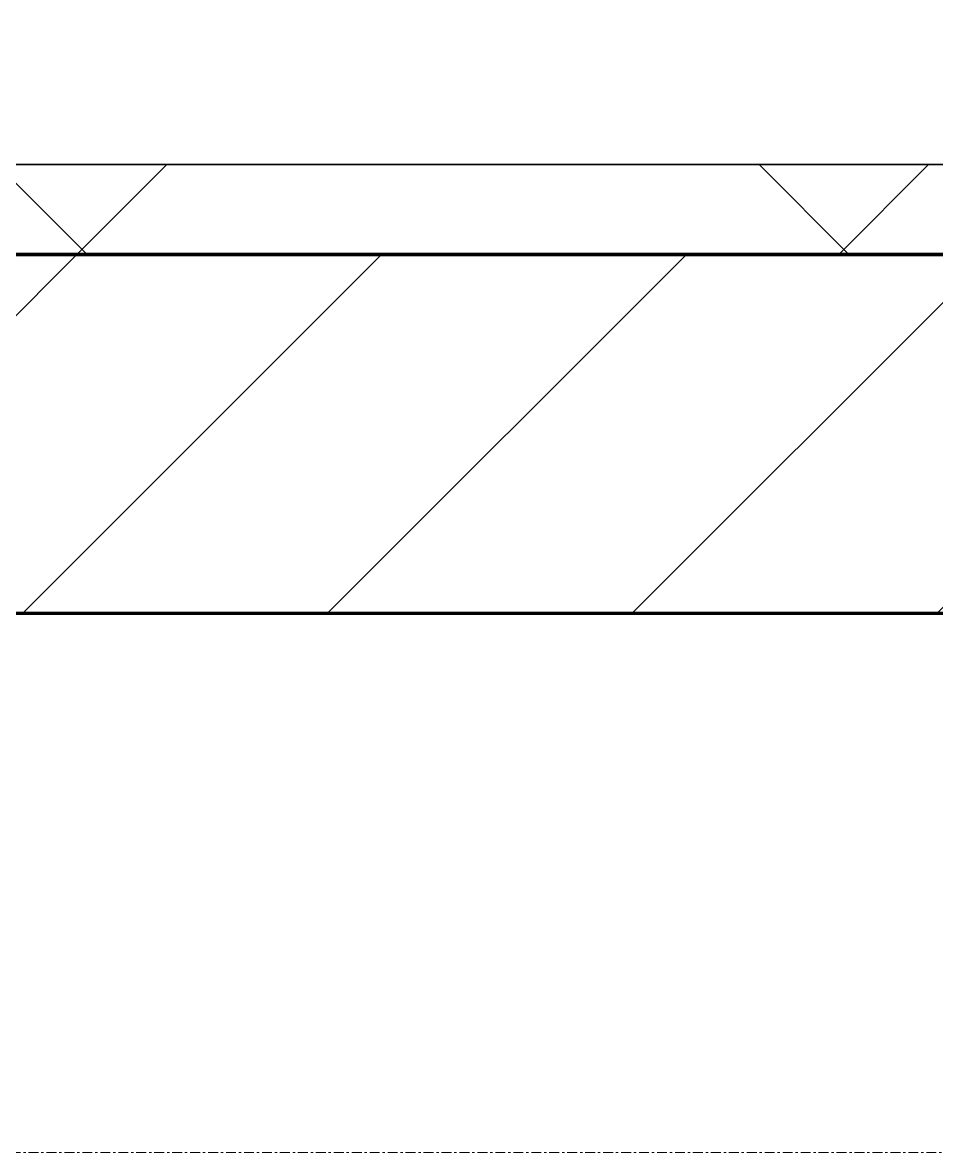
# Model space of a CAD drawing. Header units: millimetres. Extents: x -794334 to -714814, y -17806 to 22403.
# Drawn here: x -789588 to -789079, y -4321 to -3692 of the extents above; entities that cross this region are included whole.
import ezdxf
from ezdxf.xclip import XClip

# ---------------------------------------------------------------- set-up
doc = ezdxf.new("R2010")
doc.units = ezdxf.units.MM
doc.header["$XCLIPFRAME"] = 0
doc.linetypes.add('DPA_Grid _ Level 100', pattern=[10, 5.5, -1.6, 1.3, -1.6])
for name, color, linetype, lineweight in [('A-GLAZ-CURT', 2, 'Continuous', 9), ('A-WALL', 5, 'Continuous', 35), ('A-WALL-FNSH', 2, 'Continuous', 35), ('A-WALL-PATT', 1, 'Continuous', 35), ('S-GRID', 251, 'Continuous', 9), ('WALL-E', 2, 'Continuous', 35)]:
    doc.layers.add(name, color=color, linetype=linetype, lineweight=lineweight)
doc.layers.add('A11_ALU.SOLID SHEET', color=2, linetype='Continuous')

# ---------------------------------------------------------------- blocks, each defined once
blk = doc.blocks.new('*U804')
at = {"layer": 'S-GRID', "linetype": 'DPA_Grid _ Level 100'}
blk.add_line((57942.91, -7900), (-14128.88, -7900), dxfattribs=at)
blk = doc.blocks.new('PPLS-PP19_Custom Tile Pattern - Custom Tile Pattern-V39-4252-01 ENLARGED CONCOURSE LEVEL - REFLECTED CEILING PLAN - SHEET 3')
at = {"layer": 'A-GLAZ-CURT'}
for p, q in [((-300, 0), (300, 0)), ((300, 0), (-300, 0)), ((195.99, 0), (213.31, 0)), ((213.31, 0), (195.99, 0)), ((230.06, 0), (300, 0)), ((-300, -50), (300, -50)), ((300, -50), (-300, -50))]:
    blk.add_line(p, q, dxfattribs=at)
for points, knots in [([(-15.19, 0), (-13.07, 0), (7.48, 0), (42.82, 0), (88.72, 0), (120.63, 0), (138.28, 0), (138.53, 0)], [-461.142613, -461.142613, -461.142613, -461.142613, -429.606584, -390.253598, -346.313304, -291.370682, -290.5735, -290.5735, -290.5735, -290.5735]), ([(103.09, 0), (101.08, 0), (86.31, 0), (63.34, 0), (35.84, 0), (19.82, 0), (13.23, 0), (11.17, 0)], [-375.435014, -375.435014, -375.435014, -375.435014, -369.147452, -330.153101, -307.516438, -285.83788, -273.754698, -273.754698, -273.754698, -273.754698]), ([(136.44, 0), (121.66, 0), (86.93, 0), (51.16, 0), (31.18, 0)], [-106.750556, -106.750556, -106.750556, -106.750556, -59.610984, 0, 0, 0, 0]), ([(146.31, 0), (144.65, 0), (133.85, 0), (109.77, 0), (76.86, 0), (57.82, 0), (46.51, 0), (41.18, 0), (36.02, 0), (35.54, 0), (35.54, 0)], [-469.576156, -469.576156, -469.576156, -469.576156, -458.593899, -401.860199, -357.622665, -341.267687, -334.000314, -326.15566, -319.318397, -317.489778, -317.489778, -317.489778, -317.489778]), ([(78.69, 0), (86.8, 0), (103.27, 0), (116.36, 0), (128.63, 0), (128.95, 0)], [-87.289779, -87.289779, -87.289779, -87.289779, -63.759246, -39.050993, -35.895543, -35.895543, -35.895543, -35.895543]), ([(114.39, 0), (114.2, 0), (112.08, 0), (105.42, 0), (92.38, 0), (86.55, 0), (80.1, 0), (78.7, 0)], [-8148.58938, -8148.58938, -8148.58938, -8148.58938, -8105.191388, -7723.759874, -7531.75727, -7135.649961, -7037.886595, -7037.886595, -7037.886595, -7037.886595]), ([(78.74, 0), (79.66, 0), (84.96, 0), (86.01, 0), (92.51, 0), (94.33, 0)], [-3837.112654, -3837.112654, -3837.112654, -3837.112654, -3759.045785, -3336.541051, -2783.776468, -2783.776468, -2783.776468, -2783.776468]), ([(79.6, 0), (83.17, 0), (101.04, 0), (124.45, 0), (132.42, 0), (134.6, 0)], [-262.939312, -262.939312, -262.939312, -262.939312, -249.500363, -194.761443, -152.241002, -152.241002, -152.241002, -152.241002]), ([(94.4, 0), (94.4, 0), (94.64, 0), (99.11, 0), (108.97, 0), (120.79, 0), (139.94, 0), (163.31, 0), (185.23, 0), (193.62, 0), (194.69, 0), (194.79, 0)], [-2348.345796, -2348.345796, -2348.345796, -2348.345796, -2310.419338, -2233.599744, -2052.234781, -1843.028543, -1530.39897, -1095.004608, -529.74427, -295.064701, -265.121568, -265.121568, -265.121568, -265.121568]), ([(129.02, 0), (129.02, 0), (124.41, 0), (122.35, 0), (114.96, 0), (108.04, 0), (103.09, 0)], [-35.386604, -35.386604, -35.386604, -35.386604, -31.430235, -22.807238, -15.488593, 0, 0, 0, 0]), ([(146.23, 0), (144.78, 0), (140.7, 0), (134.04, 0), (126.24, 0), (118.6, 0), (114.23, 0), (111.98, 0), (105.66, 0), (105.23, 0), (105.23, 0)], [-9949.856506, -9949.856506, -9949.856506, -9949.856506, -9847.788484, -9677.714971, -9567.007022, -9453.21225, -9220.200448, -9012.77275, -8966.157302, -8929.495943, -8929.495943, -8929.495943, -8929.495943]), ([(105.26, 0), (105.52, 0), (111.01, 0), (112.65, 0), (113.59, 0)], [-8920.561005, -8920.561005, -8920.561005, -8920.561005, -8814.835624, -8577.462505, -8577.462505, -8577.462505, -8577.462505]), ([(128.58, 0), (128.8, 0), (130.16, 0), (139.26, 0), (152.67, 0), (161.24, 0), (162.19, 0), (162.75, 0)], [-633.326174, -633.326174, -633.326174, -633.326174, -627.736123, -618.981161, -602.094757, -592.980799, -581.414464, -581.414464, -581.414464, -581.414464]), ([(137.1, 0), (136, 0), (133.64, 0), (129.87, 0), (129.11, 0)], [-670.405967, -670.405967, -670.405967, -670.405967, -651.020627, -640.742133, -640.742133, -640.742133, -640.742133]), ([(168.37, 0), (167.68, 0), (163.18, 0), (155.67, 0), (146.58, 0)], [-543.375029, -543.375029, -543.375029, -543.375029, -530.793311, -470.175478, -470.175478, -470.175478, -470.175478]), ([(157.9, 0), (156.77, 0), (152.93, 0), (148.55, 0), (146.58, 0)], [-10292.955006, -10292.955006, -10292.955006, -10292.955006, -10098.273015, -9958.248605, -9958.248605, -9958.248605, -9958.248605]), ([(193.8, 0), (193.33, 0), (190.11, 0), (183.13, 0), (171, 0), (161.95, 0), (161.28, 0), (158.35, 0), (157.85, 0), (157.77, 0)], [-11665.349007, -11665.349007, -11665.349007, -11665.349007, -11565.880756, -11105.624034, -10839.086983, -10768.332124, -10666.779182, -10580.760289, -10550.278881, -10550.278881, -10550.278881, -10550.278881]), ([(300, 0), (286.53, 0), (254.22, 0), (207.11, 0), (177.41, 0), (159.34, 0), (158.33, 0), (158.3, 0)], [-285.253232, -285.253232, -285.253232, -285.253232, -244.693688, -187.987675, -143.776725, -129.632772, -123.352749, -123.352749, -123.352749, -123.352749]), ([(159.07, 0), (159.13, 0), (160.84, 0), (165.21, 0), (174.15, 0), (185.98, 0), (208.82, 0), (219.42, 0), (230.06, 0)], [-115.643202, -115.643202, -115.643202, -115.643202, -114.681583, -87.660824, -65.295536, -41.623857, -24.459831, 0, 0, 0, 0]), ([(162.75, 0), (165.4, 0), (170.91, 0), (172.61, 0), (172.61, 0)], [-111.264224, -111.264224, -111.264224, -111.264224, -56.742688, -19.085662, -19.085662, -19.085662, -19.085662]), ([(247.1, 0), (246.76, 0), (245.04, 0), (238.34, 0), (226.56, 0), (221.1, 0), (200.27, 0), (182.99, 0), (174.27, 0), (169.67, 0), (168.99, 0)], [-9649.085549, -9649.085549, -9649.085549, -9649.085549, -9581.591397, -9406.094246, -9221.510254, -9016.44624, -8717.832359, -8253.978395, -8152.463617, -8069.855175, -8069.855175, -8069.855175, -8069.855175]), ([(215.22, 0), (214.62, 0), (210.55, 0), (203.98, 0), (187.54, 0), (175.3, 0), (169.49, 0)], [-203.825446, -203.825446, -203.825446, -203.825446, -198.527383, -184.406837, -162.427601, -142.916156, -142.916156, -142.916156, -142.916156]), ([(171.51, 0), (176.48, 0), (193.23, 0), (201.73, 0), (208.81, 0), (213.9, 0), (241.96, 0), (266.73, 0), (281.71, 0), (291.71, 0), (296.52, 0), (297.86, 0), (298.09, 0)], [-7971.819559, -7971.819559, -7971.819559, -7971.819559, -7784.112253, -7606.717214, -7289.299508, -7042.621073, -6582.165592, -6068.460911, -5766.029927, -5566.724884, -5280.360606, -5199.253518, -5199.253518, -5199.253518, -5199.253518]), ([(172.07, 0), (177.66, 0), (187.87, 0), (201.08, 0), (207.47, 0), (213.96, 0), (215.11, 0)], [-255.364076, -255.364076, -255.364076, -255.364076, -237.955587, -223.92608, -215.862851, -208.75215, -208.75215, -208.75215, -208.75215]), ([(300, 0), (288.22, 0), (262, 0), (230.43, 0), (219.94, 0), (219.02, 0)], [-12528.858583, -12528.858583, -12528.858583, -12528.858583, -11905.454923, -11162.864862, -10856.732305, -10856.732305, -10856.732305, -10856.732305]), ([(219.9, 0), (220.86, 0), (227.84, 0), (242.06, 0), (246.54, 0), (246.96, 0)], [-10670.940496, -10670.940496, -10670.940496, -10670.940496, -10511.382485, -9925.173265, -9834.877357, -9834.877357, -9834.877357, -9834.877357]), ([(284.76, 0), (284.76, 0), (285.09, 0), (287.47, 0), (293.59, 0), (297.76, 0), (300, 0)], [-4110.630118, -4110.630118, -4110.630118, -4110.630118, -4053.389046, -3959.664717, -3862.421465, -3746.95702, -3746.95702, -3746.95702, -3746.95702]), ([(297.38, 0), (295.84, 0), (291.62, 0), (285.38, 0), (284.87, 0)], [-4803.172655, -4803.172655, -4803.172655, -4803.172655, -4358.271401, -4143.037883, -4143.037883, -4143.037883, -4143.037883])]:
    blk.add_open_spline(points, degree=3, knots=knots, dxfattribs=at)
for points in [[(168.74, 0), (168.74, 0), (169.81, 0), (171.51, 0)], [(195.11, 0), (194.91, 0), (194.44, 0), (193.8, 0)]]:
    blk.add_open_spline(points, degree=3, dxfattribs=at)
blk = doc.blocks.new('PPLS-PP19_Custom Tile Pattern - Custom Tile Pattern-V40-4252-01 ENLARGED CONCOURSE LEVEL - REFLECTED CEILING PLAN - SHEET 3')
at = {"layer": 'A-GLAZ-CURT'}
for p, q in [((-300, 0), (300, 0)), ((300, 0), (-300, 0)), ((-293.07, 0), (-275.75, 0)), ((-275.75, 0), (-293.07, 0)), ((-222.32, 0), (-205, 0)), ((-205, 0), (-222.32, 0)), ((-300, -50), (300, -50)), ((300, -50), (-300, -50))]:
    blk.add_line(p, q, dxfattribs=at)
at = {"layer": 'A-GLAZ-CURT', "flags": 128}
for points in [[(-300, 0), (-291.56, 0), (-283.3, 0), (-275.2, 0), (-267.26, 0), (-259.45, 0), (-251.77, 0), (-244.2, 0), (-236.74, 0), (-229.36, 0), (-222.06, 0), (-214.83, 0), (-207.71, 0), (-200.76, 0), (-194.02, 0), (-187.54, 0), (-181.91, 0)], [(-125.17, 0), (-128.55, 0), (-134.16, 0), (-140.03, 0), (-145.5, 0), (-150.63, 0), (-155.53, 0), (-160.27, 0), (-164.95, 0), (-169.65, 0), (-174.47, 0), (-179.49, 0), (-184.81, 0), (-190.44, 0), (-196.37, 0), (-202.58, 0), (-209.04, 0), (-215.73, 0), (-222.63, 0), (-229.72, 0), (-236.97, 0), (-244.39, 0), (-251.96, 0), (-259.67, 0), (-267.51, 0), (-275.48, 0), (-283.55, 0), (-291.73, 0), (-300, 0)], [(-181.38, 0), (-175.58, 0), (-170.25, 0), (-165.64, 0), (-162.01, 0), (-159.53, 0), (-157.46, 0), (-154.52, 0), (-149.42, 0), (-141.84, 0), (-132.81, 0), (-126.08, 0)]]:
    blk.add_lwpolyline(points, dxfattribs=at)
at = {"layer": 'A-GLAZ-CURT'}
for points, knots in [([(-300, 0), (-284.65, 0), (-236.57, 0), (-174.61, 0), (-132.22, 0), (-117.04, 0), (-114.32, 0)], [-5323.127839, -5323.127839, -5323.127839, -5323.127839, -4502.809032, -2700.551212, -1002.059161, -665.39098, -665.39098, -665.39098, -665.39098]), ([(-182.87, 0), (-192.84, 0), (-223.34, 0), (-262.56, 0), (-294.48, 0), (-300, 0)], [-15861.324362, -15861.324362, -15861.324362, -15861.324362, -15131.813646, -13729.592194, -13439.944408, -13439.944408, -13439.944408, -13439.944408]), ([(-137.88, 0), (-140.56, 0), (-147.66, 0), (-147.69, 0), (-158.72, 0), (-174.02, 0), (-185.59, 0), (-209.77, 0), (-232.01, 0), (-255.22, 0), (-262.59, 0), (-264.9, 0), (-265.4, 0)], [-3187.727384, -3187.727384, -3187.727384, -3187.727384, -2919.378265, -2477.344047, -2237.412286, -2029.680487, -1755.085331, -1400.429864, -858.079193, -543.655514, -208.940337, 0, 0, 0, 0]), ([(-258.6, 0), (-257.91, 0), (-254.26, 0), (-241.25, 0), (-225.99, 0), (-213.1, 0), (-200.2, 0), (-190.34, 0), (-183.44, 0), (-181.93, 0)], [-5722.54675, -5722.54675, -5722.54675, -5722.54675, -5657.471696, -5413.335975, -5017.494783, -4832.723979, -4666.091899, -4349.945572, -4263.196169, -4263.196169, -4263.196169, -4263.196169]), ([(-181.92, 0), (-187.05, 0), (-200.69, 0), (-216.65, 0), (-231.26, 0), (-233.46, 0), (-234, 0)], [-1697.621166, -1697.621166, -1697.621166, -1697.621166, -1422.553702, -978.033455, -846.069444, -682.911962, -682.911962, -682.911962, -682.911962]), ([(-233.49, 0), (-233.44, 0), (-232.38, 0), (-230.74, 0), (-225.3, 0), (-223.63, 0)], [-455.274641, -455.274641, -455.274641, -455.274641, -440.605512, -119.536984, 0, 0, 0, 0]), ([(-223.63, 0), (-219.39, 0), (-206.17, 0), (-188.58, 0), (-169.02, 0), (-152.12, 0), (-136.84, 0), (-127.33, 0), (-124.19, 0), (-123.43, 0), (-123.28, 0)], [-5463.295695, -5463.295695, -5463.295695, -5463.295695, -5161.076232, -4739.070012, -4465.409639, -4149.119819, -3839.893365, -3647.167523, -3488.92562, -3439.852845, -3439.852845, -3439.852845, -3439.852845]), ([(-114.04, 0), (-120.59, 0), (-141.18, 0), (-164.86, 0), (-181.92, 0)], [-17774.638949, -17774.638949, -17774.638949, -17774.638949, -17136.203329, -15884.385208, -15884.385208, -15884.385208, -15884.385208]), ([(-181.92, 0), (-177.34, 0), (-169.54, 0), (-158.7, 0), (-157.22, 0)], [-4263.105297, -4263.105297, -4263.105297, -4263.105297, -4000.813434, -3840.635403, -3840.635403, -3840.635403, -3840.635403]), ([(-133.82, 0), (-135.51, 0), (-137.8, 0), (-149.31, 0), (-162.01, 0), (-172.8, 0), (-180.34, 0), (-181.38, 0)], [-2731.647847, -2731.647847, -2731.647847, -2731.647847, -2418.507304, -2308.929706, -2113.765672, -1763.376603, -1707.279905, -1707.279905, -1707.279905, -1707.279905]), ([(-152.35, 0), (-151.03, 0), (-147.71, 0), (-143.57, 0), (-138.62, 0)], [-3494.978217, -3494.978217, -3494.978217, -3494.978217, -3371.022232, -3227.460399, -3227.460399, -3227.460399, -3227.460399]), ([(-118.78, 0), (-121.86, 0), (-126.28, 0), (-136.96, 0), (-147.46, 0), (-150.03, 0), (-150.57, 0)], [-5938.474035, -5938.474035, -5938.474035, -5938.474035, -5700.061948, -5508.838257, -5298.784692, -5196.16478, -5196.16478, -5196.16478, -5196.16478]), ([(-150.34, 0), (-150.07, 0), (-147.75, 0), (-142.6, 0), (-127.26, 0), (-107.3, 0), (-90.42, 0), (-75.26, 0), (-68.41, 0), (-65.12, 0), (-63.63, 0)], [-4948.728362, -4948.728362, -4948.728362, -4948.728362, -4883.323924, -4440.880425, -4054.690705, -3793.097032, -3402.597032, -3144.956779, -3050.982048, -2969.237017, -2969.237017, -2969.237017, -2969.237017]), ([(-26.75, 0), (-27.82, 0), (-36.18, 0), (-53.55, 0), (-78.2, 0), (-110.94, 0), (-130.52, 0), (-147.74, 0), (-149.07, 0)], [-8718.362214, -8718.362214, -8718.362214, -8718.362214, -8532.293389, -8073.216054, -7508.296369, -7004.680444, -6449.282163, -6277.220794, -6277.220794, -6277.220794, -6277.220794]), ([(-148.23, 0), (-146.94, 0), (-140.15, 0), (-137.28, 0), (-133.93, 0), (-128.78, 0), (-126.5, 0)], [-6162.058746, -6162.058746, -6162.058746, -6162.058746, -6017.569127, -5560.701257, -5364.112219, -5231.017328, -5231.017328, -5231.017328, -5231.017328]), ([(-86.16, 0), (-91.37, 0), (-104.13, 0), (-122.65, 0), (-139.03, 0), (-146.11, 0), (-146.95, 0)], [-1681.3698, -1681.3698, -1681.3698, -1681.3698, -1374.161226, -945.742622, -741.901385, -489.130243, -489.130243, -489.130243, -489.130243]), ([(-146.69, 0), (-146.59, 0), (-145.49, 0), (-135.69, 0), (-128.29, 0), (-125.15, 0)], [-420.34245, -420.34245, -420.34245, -420.34245, -406.956646, -290.263673, 0, 0, 0, 0]), ([(-127.41, 0), (-131.63, 0), (-133.16, 0), (-134.09, 0), (-134.15, 0)], [-8540.990293, -8540.990293, -8540.990293, -8540.990293, -8266.114998, -8246.473386, -8246.473386, -8246.473386, -8246.473386]), ([(-134.15, 0), (-133.32, 0), (-130.31, 0), (-122.23, 0), (-115.73, 0), (-114.89, 0)], [-7657.439573, -7657.439573, -7657.439573, -7657.439573, -7293.749979, -6839.55839, -6773.888853, -6773.888853, -6773.888853, -6773.888853]), ([(-120.13, 0), (-120.14, 0), (-120.24, 0), (-121.3, 0), (-129.25, 0), (-133.82, 0)], [-2933.992132, -2933.992132, -2933.992132, -2933.992132, -2920.575025, -2840.280255, -2731.647847, -2731.647847, -2731.647847, -2731.647847]), ([(-113.51, 0), (-113.57, 0), (-114.36, 0), (-119.73, 0), (-125.43, 0), (-127.03, 0), (-127.41, 0)], [-307.283176, -307.283176, -307.283176, -307.283176, -282.672656, -98.539552, -24.539552, 0, 0, 0, 0]), ([(-126.5, 0), (-122.44, 0), (-108.71, 0), (-86.68, 0), (-63.44, 0), (-54.4, 0), (-50.05, 0), (-47.1, 0), (-46.25, 0)], [-5231.017328, -5231.017328, -5231.017328, -5231.017328, -4994.692869, -4542.524482, -4008.285538, -3689.699207, -3546.54457, -3495.377054, -3495.377054, -3495.377054, -3495.377054]), ([(-125.15, 0), (-124.93, 0), (-121.96, 0), (-113.01, 0), (-98.9, 0), (-85.29, 0), (-71.67, 0), (-65.93, 0), (-65.07, 0)], [-3362.7396, -3362.7396, -3362.7396, -3362.7396, -3342.215224, -3074.362186, -2902.289527, -2605.247022, -2322.099534, -2241.8264, -2241.8264, -2241.8264, -2241.8264]), ([(-122.08, 0), (-122.01, 0), (-121.69, 0), (-121.2, 0), (-120.88, 0)], [-3136.336417, -3136.336417, -3136.336417, -3136.336417, -3110.304437, -3035.164275, -3035.164275, -3035.164275, -3035.164275]), ([(-46.09, 0), (-49.67, 0), (-60.72, 0), (-85.2, 0), (-107.61, 0), (-116.56, 0), (-117.56, 0)], [-3397.689076, -3397.689076, -3397.689076, -3397.689076, -2842.901703, -2193.204658, -1433.981041, -985.49888, -985.49888, -985.49888, -985.49888]), ([(-114.08, 0), (-107.34, 0), (-91.13, 0), (-74.02, 0), (-62.74, 0), (-60.36, 0), (-59.97, 0)], [-6753.246203, -6753.246203, -6753.246203, -6753.246203, -6236.997189, -5713.340575, -5140.470607, -5006.787413, -5006.787413, -5006.787413, -5006.787413]), ([(-114.07, 0), (-112.48, 0), (-106.88, 0), (-99.5, 0), (-91.46, 0)], [-655.200062, -655.200062, -655.200062, -655.200062, -460.363443, 0, 0, 0, 0]), ([(-114.06, 0), (-112.96, 0), (-108.58, 0), (-96.78, 0), (-71.33, 0), (-42.53, 0), (-12.78, 0), (4.23, 0), (9.64, 0), (10.14, 0), (10.18, 0)], [-5600.042469, -5600.042469, -5600.042469, -5600.042469, -5430.283136, -5103.229623, -4799.173296, -4065.652676, -3589.737505, -3285.047089, -3066.359526, -3044.715262, -3044.715262, -3044.715262, -3044.715262]), ([(-46.14, 0), (-49.8, 0), (-58.35, 0), (-75.59, 0), (-94, 0), (-109.71, 0), (-113.24, 0), (-114.06, 0)], [-1683.178543, -1683.178543, -1683.178543, -1683.178543, -1466.981642, -1208.454564, -789.402658, -501.969187, -367.030322, -367.030322, -367.030322, -367.030322]), ([(-72.93, 0), (-75.51, 0), (-86.87, 0), (-101.72, 0), (-113.31, 0)], [-19442.345229, -19442.345229, -19442.345229, -19442.345229, -18935.241197, -17798.428325, -17798.428325, -17798.428325, -17798.428325]), ([(-46.17, 0), (-46.59, 0), (-49.05, 0), (-60.59, 0), (-81.23, 0), (-99.37, 0), (-111.45, 0), (-113.28, 0)], [-1483.706279, -1483.706279, -1483.706279, -1483.706279, -1405.135169, -1060.00838, -740.068933, -229.489605, -123.718209, -123.718209, -123.718209, -123.718209]), ([(-91.46, 0), (-90.09, 0), (-84.7, 0), (-77.43, 0), (-72.73, 0), (-72.64, 0), (-72.64, 0)], [-19832.387487, -19832.387487, -19832.387487, -19832.387487, -19753.885894, -19541.04734, -19478.625389, -19471.062469, -19471.062469, -19471.062469, -19471.062469]), ([(-63.96, 0), (-64.13, 0), (-72.5, 0), (-80.63, 0), (-86.16, 0)], [-2171.769325, -2171.769325, -2171.769325, -2171.769325, -2007.031671, -1681.3698, -1681.3698, -1681.3698, -1681.3698]), ([(-47.09, 0), (-50.8, 0), (-57.46, 0), (-71.66, 0), (-77.83, 0), (-82.66, 0), (-83.28, 0), (-83.28, 0)], [-2359.029104, -2359.029104, -2359.029104, -2359.029104, -2161.752162, -2006.592567, -1646.621388, -1424.436217, -1393.971743, -1393.971743, -1393.971743, -1393.971743]), ([(-83.28, 0), (-83.28, 0), (-82.91, 0), (-76.14, 0), (-62.97, 0), (-48.14, 0), (-36.49, 0), (-33.57, 0), (-29.94, 0), (-28.57, 0)], [-1393.4169, -1393.4169, -1393.4169, -1393.4169, -1353.722004, -1274.333717, -1073.56893, -651.549973, -296.515819, -83.513472, 0, 0, 0, 0]), ([(-66.39, 0), (-66.39, 0), (-63.63, 0), (-57.13, 0), (-49.27, 0), (-46.29, 0)], [-2493.31794, -2493.31794, -2493.31794, -2493.31794, -2315.303971, -1809.437387, -1498.934542, -1498.934542, -1498.934542, -1498.934542]), ([(21.7, 0), (19.7, 0), (8.79, 0), (-16.92, 0), (-47.42, 0), (-65.77, 0), (-66.37, 0), (-66.38, 0)], [-4328.827881, -4328.827881, -4328.827881, -4328.827881, -4222.080604, -3745.412743, -2981.410125, -2542.574734, -2498.224237, -2498.224237, -2498.224237, -2498.224237]), ([(-63.63, 0), (-61.49, 0), (-57.39, 0), (-54.49, 0), (-45.2, 0), (-40.79, 0), (-40.46, 0), (-40.44, 0)], [-2969.237017, -2969.237017, -2969.237017, -2969.237017, -2851.217951, -2734.127174, -2474.780881, -2410.990208, -2350.645972, -2350.645972, -2350.645972, -2350.645972]), ([(-58.83, 0), (-58.37, 0), (-57.29, 0), (-54.23, 0), (-46.33, 0), (-42.62, 0), (-41.76, 0)], [-4859.52896, -4859.52896, -4859.52896, -4859.52896, -4680.891996, -4469.85053, -4321.566175, -4270.495146, -4270.495146, -4270.495146, -4270.495146]), ([(-51.83, 0), (-51.83, 0), (-51.78, 0), (-48.88, 0), (-47.56, 0), (-46.96, 0)], [-632.814994, -632.814994, -632.814994, -632.814994, -627.965721, -508.377888, -386.946528, -386.946528, -386.946528, -386.946528]), ([(21.65, 0), (19.33, 0), (12, 0), (-2.9, 0), (-20.62, 0), (-32.81, 0), (-44.85, 0), (-51.43, 0), (-51.79, 0)], [-2063.714818, -2063.714818, -2063.714818, -2063.714818, -1925.670641, -1617.263037, -1290.787923, -1039.307308, -819.71621, -644.910881, -644.910881, -644.910881, -644.910881]), ([(-46.25, 0), (-45.86, 0), (-44.08, 0), (-40.22, 0), (-36.78, 0)], [-338.233682, -338.233682, -338.233682, -338.233682, -260.442412, 0, 0, 0, 0]), ([(-46.17, 0), (-41.07, 0), (-33.15, 0), (-29.82, 0), (-29.19, 0)], [-1494.992201, -1494.992201, -1494.992201, -1494.992201, -963.711516, -666.19313, -666.19313, -666.19313, -666.19313]), ([(-29.03, 0), (-33.97, 0), (-39.72, 0), (-45.45, 0), (-46.17, 0)], [-2680.714891, -2680.714891, -2680.714891, -2680.714891, -2413.671296, -2375.364198, -2375.364198, -2375.364198, -2375.364198]), ([(-36.33, 0), (-36.43, 0), (-37.27, 0), (-43.65, 0), (-45.14, 0), (-46.15, 0)], [-1855.773136, -1855.773136, -1855.773136, -1855.773136, -1810.870157, -1672.078046, -1484.618509, -1484.618509, -1484.618509, -1484.618509]), ([(-45.85, 0), (-42.96, 0), (-30.11, 0), (-18.03, 0), (8.61, 0), (14.76, 0), (20.25, 0), (21.53, 0)], [-3487.344885, -3487.344885, -3487.344885, -3487.344885, -3315.260113, -2864.387349, -2439.246196, -2084.094819, -1992.768506, -1992.768506, -1992.768506, -1992.768506]), ([(-36.62, 0), (-36.62, 0), (-40.35, 0), (-42.36, 0), (-44.6, 0), (-45.13, 0)], [-4069.478503, -4069.478503, -4069.478503, -4069.478503, -3858.647035, -3538.256648, -3449.24608, -3449.24608, -3449.24608, -3449.24608]), ([(9.32, 0), (9.08, 0), (7.65, 0), (2.57, 0), (-12.23, 0), (-25.64, 0), (-36.75, 0), (-43.58, 0), (-45.04, 0)], [-2922.926651, -2922.926651, -2922.926651, -2922.926651, -2882.788014, -2720.818881, -2518.50168, -2125.455881, -1792.521578, -1705.040547, -1705.040547, -1705.040547, -1705.040547]), ([(-41.76, 0), (-39.9, 0), (-37.72, 0), (-36.92, 0), (-36.77, 0)], [-4270.495146, -4270.495146, -4270.495146, -4270.495146, -4161.040818, -4106.245333, -4106.245333, -4106.245333, -4106.245333]), ([(-36.78, 0), (-32.43, 0), (-19.22, 0), (0.69, 0), (16.05, 0), (21.7, 0)], [-6191.144455, -6191.144455, -6191.144455, -6191.144455, -5862.463379, -5340.621928, -5042.579353, -5042.579353, -5042.579353, -5042.579353]), ([(-36.29, 0), (-36.29, 0), (-34.66, 0), (-28.88, 0), (-26.95, 0), (-26.54, 0)], [-9150.272121, -9150.272121, -9150.272121, -9150.272121, -9057.163041, -8919.836787, -8834.607043, -8834.607043, -8834.607043, -8834.607043]), ([(30.82, 0), (29.27, 0), (20.14, 0), (3.54, 0), (-16.58, 0), (-34.76, 0), (-36.04, 0)], [-10462.034656, -10462.034656, -10462.034656, -10462.034656, -10363.088938, -9884.23066, -9424.652049, -9182.880979, -9182.880979, -9182.880979, -9182.880979]), ([(-33.34, 0), (-33.34, 0), (-32.93, 0), (-31.16, 0), (-30.52, 0)], [-2415.024266, -2415.024266, -2415.024266, -2415.024266, -2357.633367, -2323.618664, -2323.618664, -2323.618664, -2323.618664]), ([(20.89, 0), (14.6, 0), (0.96, 0), (-17.84, 0), (-30.57, 0), (-31.82, 0), (-32, 0)], [-3679.062885, -3679.062885, -3679.062885, -3679.062885, -3333.063701, -2994.501669, -2698.150104, -2614.070998, -2614.070998, -2614.070998, -2614.070998]), ([(-30.76, 0), (-30.73, 0), (-29.99, 0), (-23.47, 0), (-15.75, 0), (-15.19, 0)], [-54176.191683, -54176.191683, -54176.191683, -54176.191683, -54157.274271, -53749.15266, -53717.791567, -53717.791567, -53717.791567, -53717.791567]), ([(-30.52, 0), (-27.11, 0), (-17.83, 0), (2.81, 0), (15.57, 0), (21.7, 0)], [-2323.618664, -2323.618664, -2323.618664, -2323.618664, -2142.497158, -1716.209403, -1355.745451, -1355.745451, -1355.745451, -1355.745451]), ([(-13, 0), (-14.35, 0), (-17.68, 0), (-25.97, 0), (-29.52, 0), (-30.21, 0)], [-55207.591944, -55207.591944, -55207.591944, -55207.591944, -54789.006179, -54461.685999, -54290.791712, -54290.791712, -54290.791712, -54290.791712]), ([(8.33, 0), (8.19, 0), (7.18, 0), (0.32, 0), (-13.89, 0), (-24.92, 0), (-29.03, 0)], [-3574.286521, -3574.286521, -3574.286521, -3574.286521, -3526.962355, -3285.499107, -2903.012179, -2680.714891, -2680.714891, -2680.714891, -2680.714891]), ([(-28.98, 0), (-28.66, 0), (-27.39, 0), (-24.45, 0), (-22.56, 0)], [-166.548282, -166.548282, -166.548282, -166.548282, -102.06493, 0, 0, 0, 0]), ([(-28.57, 0), (-26.93, 0), (-20.29, 0), (-11.45, 0), (2.08, 0), (12.74, 0), (19.1, 0), (21.37, 0)], [-5361.429781, -5361.429781, -5361.429781, -5361.429781, -5261.36855, -5050.479954, -4785.90057, -4596.498881, -4467.858151, -4467.858151, -4467.858151, -4467.858151]), ([(-22.56, 0), (-20.27, 0), (-17.03, 0), (-11.36, 0), (-7.66, 0), (-6.6, 0), (-6.44, 0)], [-56468.192263, -56468.192263, -56468.192263, -56468.192263, -56344.022017, -56303.229861, -56166.290093, -56124.392176, -56124.392176, -56124.392176, -56124.392176]), ([(-15.19, 0), (-13.07, 0), (1.26, 0), (16.2, 0), (21.7, 0)], [-461.142613, -461.142613, -461.142613, -461.142613, -429.606584, -411.71324, -411.71324, -411.71324, -411.71324]), ([(-6.54, 0), (-6.73, 0), (-7.2, 0), (-7.6, 0), (-7.79, 0)], [-56009.792147, -56009.792147, -56009.792147, -56009.792147, -55949.290093, -55895.192118, -55895.192118, -55895.192118, -55895.192118]), ([(-2.63, 0), (-2.47, 0), (-1.22, 0), (4.92, 0), (15.97, 0), (22.54, 0), (24.49, 0)], [-226.825321, -226.825321, -226.825321, -226.825321, -220.269177, -206.416616, -198.214427, -187.717507, -187.717507, -187.717507, -187.717507]), ([(20.85, 0), (19.98, 0), (9.78, 0), (3.08, 0), (-1.67, 0), (-2.25, 0)], [-289.397823, -289.397823, -289.397823, -289.397823, -285.83788, -246.234814, -234.646884, -234.646884, -234.646884, -234.646884])]:
    blk.add_open_spline(points, degree=3, knots=knots, dxfattribs=at)
for points in [[(-114.16, 0), (-115.91, 0), (-117.41, 0), (-118.78, 0)], [(-117.74, 0), (-117.32, 0), (-115.98, 0), (-114.79, 0)], [(-115.82, 0), (-115.47, 0), (-114.89, 0), (-114.1, 0)], [(-114.09, 0), (-114.82, 0), (-115.31, 0), (-115.63, 0)], [(-39.84, 0), (-39.08, 0), (-38.11, 0), (-37.36, 0)]]:
    blk.add_open_spline(points, degree=3, dxfattribs=at)
blk = doc.blocks.new('*U1029')
at = {"layer": 'A-GLAZ-CURT'}
for name, p in [('PPLS-PP19_Custom Tile Pattern - Custom Tile Pattern-V39-4252-01 ENLARGED CONCOURSE LEVEL - REFLECTED CEILING PLAN - SHEET 3', (-10797.63, -7350)), ('PPLS-PP19_Custom Tile Pattern - Custom Tile Pattern-V40-4252-01 ENLARGED CONCOURSE LEVEL - REFLECTED CEILING PLAN - SHEET 3', (-10197.63, -7350))]:
    blk.add_blockref(name, p, dxfattribs=at)
blk = doc.blocks.new('*U1630')
blk.add_lwpolyline([(22690, -750), (19166.45, -750), (19116.45, -700), (18966.44, -550), (-101025.39, -550), (-101025.39, -6704.96), (-96300, -6704.96), (-96300, -7350), (-94497.63, -7350), (17250, -7350), (17250, -6849.96), (18300, -6849.96), (22690, -6849.96)], close=True)

msp = doc.modelspace()

# ---------------------------------------------------------------- block references
at = {"layer": 'A11_ALU.SOLID SHEET'}
ref = msp.add_blockref('*U1630', (-744681.24, 3579.02), dxfattribs=at)
XClip(ref).set_block_clipping_path([(-45802.4668593339, -9620.0029952967), (23702.8690583039, 10334.9999958097)])

# ---------------------------------------------------------------- next in the draw order: hatches: boundary and pattern name
at = {"layer": 'A-WALL-PATT', "lineweight": 9}
h = msp.add_hatch(dxfattribs=at)
h.set_pattern_fill('FP_5', color=256, style=0, pattern_type=2)
h.set_pattern_definition([(45, (0, 0), (-212.13203, 212.13203), []), (135, (0, 0), (-212.13203, -212.13203), [])])
h.paths.add_polyline_path([(-727630.24, -3820.98), (-727382.37, -3820.98), (-727382.37, -3770.98), (-790483.7, -3770.98), (-790483.7, -3820.98), (-727766, -3820.98)])
h = msp.add_hatch(dxfattribs=at)
h.set_pattern_fill('FP_2', color=256, style=0, pattern_type=2)
h.set_pattern_definition([(45, (0, 0), (-84.852814, 84.852814), [])])
h.paths.add_polyline_path([(-727382.37, -4020.98), (-727382.37, -3820.98), (-790483.7, -3820.98), (-790483.7, -4020.98), (-727494.49, -4020.98)])

# ---------------------------------------------------------------- next in the draw order: linework, layer by layer
at = {"layer": 'A-WALL', "color": 7, "lineweight": 70}
for p, q in [((-790483.7, -3820.98), (-788780, -3820.98)), ((-788780, -3820.98), (-790483.7, -3820.98)), ((-788780, -4020.98), (-790483.7, -4020.98))]:
    msp.add_line(p, q, dxfattribs=at)
at = {"layer": 'A-WALL-FNSH', "color": 250}
msp.add_line((-790483.7, -3770.98), (-788780, -3770.98), dxfattribs=at)
at = {"layer": 'WALL-E'}
for p, q in [((-727382.37, -4020.98), (-790483.7, -4020.98)), ((-790483.7, -4020.98), (-727382.37, -4020.98))]:
    msp.add_line(p, q, dxfattribs=at)

# ---------------------------------------------------------------- next in the draw order: block references
for name in ['*U804', '*U1029']:
    msp.add_blockref(name, (-778882.37, 3579.02))

doc.saveas('drawing.dxf')
